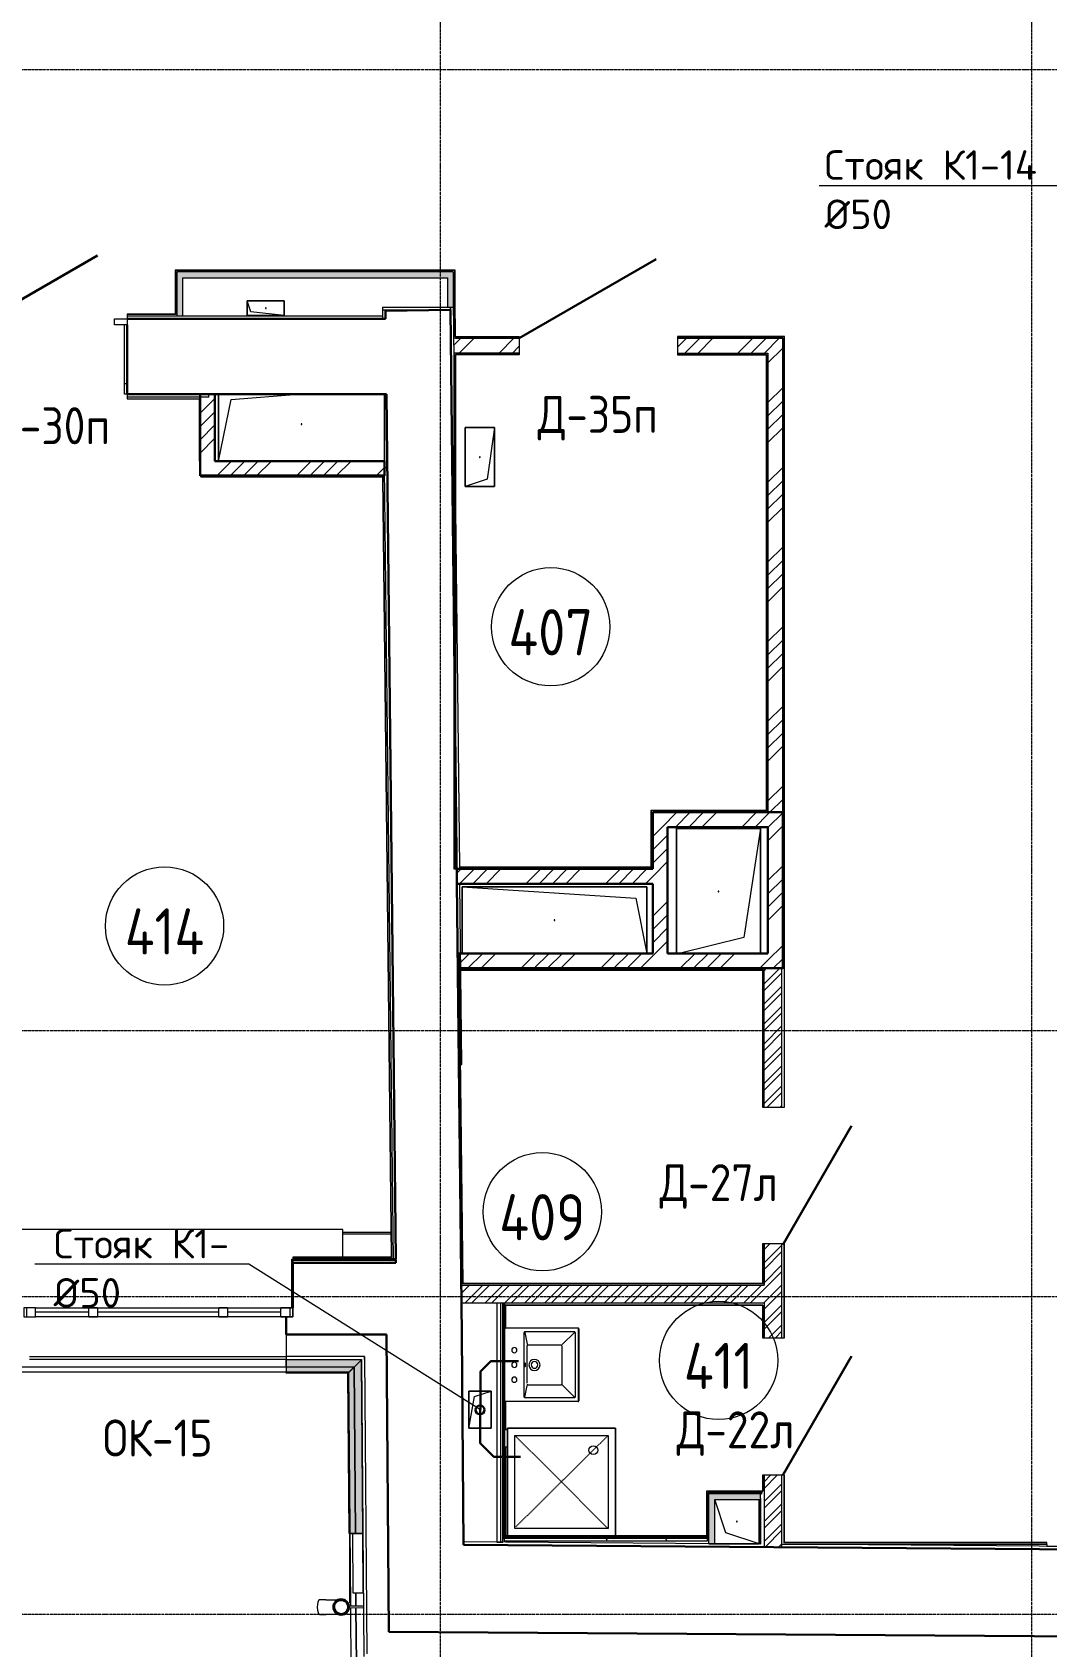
# Model space of a CAD drawing. Header units: millimetres. Extents: x -10178924 to 11692288, y -947381 to 58396.
# Drawn here: x 39087 to 45951, y -373189 to -362268 of the extents above; entities that cross this region are included whole.
import ezdxf
from ezdxf import colors
from ezdxf.entities.mleader import LeaderData, LeaderLine
from ezdxf.math import Vec2, Vec3

# ---------------------------------------------------------------- set-up
doc = ezdxf.new("R2010")
doc.units = ezdxf.units.MM
doc.linetypes.add('ADSK_Линия сетки', pattern=[25, 20, -2.5, 0, -2.5])
doc.linetypes.add('HIDDEN', pattern=[9.525, 6.35, -3.175])
for name, color, linetype, lineweight in [('!К1', 32, 'Continuous', 30), ('_ Окна', 7, 'Continuous', 9), ('Аннотация', 7, 'Continuous', 18), ('Выноски ВК', 7, 'Continuous', 0), ('Двери', 7, 'Continuous', 9), ('Марки дверей', 7, 'Continuous', 20), ('Марки окон', 7, 'Continuous', 20), ('Обобщенные модели', 7, 'Continuous', 18), ('Ограждение', 7, 'Continuous', 9), ('Окна', 7, 'Continuous', 9), ('Оси', 253, 'Continuous', 9), ('Перекрытие', 7, 'Continuous', 18), ('Сантехника', 7, 'Continuous', 18), ('Стены внутренние', 7, 'Continuous', 18), ('Стены наружные', 7, 'Continuous', 18), ('Стены несущие', 7, 'Continuous', 30), ('Стены отделка', 7, 'Continuous', 30), ('Стены штриховка', 7, 'Continuous', 9), ('ШТРИХОВКА', 252, 'Continuous', 15)]:
    doc.layers.add(name, color=color, linetype=linetype, lineweight=lineweight)
doc.layers.add('Линии', color=7, linetype='Continuous', lineweight=9, true_color=0x00a600)
doc.styles.add('GOST Common', font='GOST_Common.ttf', dxfattribs={"width": 0.9, "height": 350})
doc.styles.add('GOST Common_2', font='GOST_Common.ttf', dxfattribs={"width": 0.9, "height": 250})
doc.styles.add('PDF ISOCPEUR', font='isocpeur.ttf')
pattern_1 = [(45, (-6e-11, -248271.14), (-269.4077, 269.4077), []), (45, (89.8, -248271.14), (-269.4077, 269.4077), []), (45, (179.6, -248271.14), (-269.4077, 269.4077), []), (45, (269.4, -248271.14), (-269.4077, 269.4077), [])]

# ---------------------------------------------------------------- blocks, each defined once
blk = doc.blocks.new('GM_Отверстие прямоугольное _в плите_ - Отверстие-6377787-План 4-го этажа')
at = {"layer": 'Обобщенные модели'}
for p, q in [((-561, -250), (-561, 203)), ((-561, 203), (-561, -250)), ((-561, -250), (-477, 167)), ((-477, 167), (-22, 203)), ((561, 203), (561, -250)), ((561, -250), (561, 203))]:
    blk.add_line(p, q, dxfattribs=at)
for start, end in [(360, 180), (180, 360), (60, 165), (300, 360), (195, 270)]:
    blk.add_arc((0, 0), 2.5, start, end, dxfattribs=at)
blk = doc.blocks.new('Sink - Cleaners _1_ - 400 x 500mm-663687-План 4-го этажа')
at = {"layer": 'Сантехника'}
for p, q in [((-249, 5), (-249, 495)), ((-247, 495), (-247, 0)), ((-244, 500), (244, 500)), ((244, 498), (-244, 498)), ((-224, 135), (-224, 470)), ((-219, 475), (219, 475)), ((-219, 470), (-138, 388)), ((219, 470), (137, 388)), ((224, 470), (224, 135)), ((247, 0), (247, 495)), ((249, 495), (249, 5)), ((-134, 155), (-134, 380)), ((-129, 385), (131, 385)), ((136, 155), (136, 380)), ((-219, 135), (-139, 151)), ((219, 130), (-219, 130)), ((-126, 150), (-129, 150)), ((124, 150), (-126, 150)), ((219, 135), (140, 150))]:
    blk.add_line(p, q, dxfattribs=at)
for centre, radius, start, end in [((-244, 495), 5, 90, 180), ((-244, 495), 3, 90, 180), ((-219, 470), 5, 90, 180), ((219, 470), 5, 0, 90), ((244, 495), 5, 0, 90), ((244, 495), 3, 0, 90), ((-129, 380), 5, 90, 180), ((131, 380), 5, 0, 90), ((1, 200), 37.5, 0, 180), ((1, 200), 23, 0, 180), ((-219, 135), 5, 180, 270), ((-129, 155), 5, 180, 270), ((1, 200), 37.5, 180, 0), ((1, 200), 23, 180, 0), ((131, 155), 5, 270, 0), ((219, 135), 5, 270, 360), ((-244, 5), 5, 180, 270), ((-99, 64), 17.5, 0, 180), ((-99, 64), 17.5, 180, 0), ((1, 64), 17.5, 0, 180), ((1, 64), 17.5, 180, 0), ((101, 64), 17.5, 0, 180), ((101, 64), 17.5, 180, 0), ((244, 5), 5, 270, 360)]:
    blk.add_arc(centre, radius, start, end, dxfattribs=at)
for start_param, end_param in [(3.141593, 6.283185), (0, 3.141593)]:
    blk.add_ellipse((1, 137), major_axis=(-12.5, 0), ratio=0.247617, start_param=start_param, end_param=end_param, dxfattribs=at)
blk = doc.blocks.new('АС_Дверь_Однопольная_Алюминиевая - 1030х2200 алюм Д31п-4653807-План 4-го этажа')
at = {"layer": 'Двери'}
for p, q in [((-390, -215), (-303, -215)), ((-390, -255), (-390, -215)), ((-303, -215), (-303, -255)), ((553, -215), (640, -215)), ((553, -255), (553, -215)), ((640, -215), (640, -255)), ((-303, -255), (-390, -255)), ((640, -255), (553, -255))]:
    blk.add_line(p, q, dxfattribs=at)
at = {"layer": 'Двери', "lineweight": 30}
blk.add_line((553, -255), (-188, -683), dxfattribs=at)
blk = doc.blocks.new('Водосток - Тип 1 _карниз больше 490мм_-5298490-План 4-го этажа')
at = {"layer": 'Обобщенные модели', "lineweight": 9}
h = blk.add_hatch(dxfattribs=at)
h.set_pattern_fill('FP_5', color=256, style=0, pattern_type=2)
h.set_pattern_definition([(314.567, (392.8, 41336.54), (106.86455, 105.2614), [])])
h.paths.add_polyline_path([(76, 171), (76, 149), (86, 129), (105, 115), (125, 110), (147, 115), (164, 129), (174, 149), (174, 171), (164, 191), (147, 205), (125, 210), (103, 205), (85, 190), (82, 184)])
at = {"layer": 'Обобщенные модели'}
for p, q in [((75, 306), (75, 264)), ((175, 264), (175, 306)), ((120, 109), (120, 10)), ((130, 10), (130, 109))]:
    blk.add_line(p, q, dxfattribs=at)
at = {"layer": 'Обобщенные модели', "flags": 128}
for points in [[(75, 173), (75, 174), (75, 177), (75, 180), (75, 183), (75, 186), (75, 190), (75, 193), (75, 197), (75, 201), (75, 205), (75, 210), (75, 214), (75, 219), (75, 224), (75, 229), (75, 234), (75, 239), (75, 245), (75, 250), (75, 256), (75, 261), (75, 264)], [(175, 264), (175, 258), (175, 252), (175, 247), (175, 242), (175, 236), (175, 231), (175, 226), (175, 221), (175, 216), (175, 212), (175, 207), (175, 203), (175, 199), (175, 195), (175, 191), (175, 188), (175, 184), (175, 181), (175, 178), (175, 175), (175, 173)]]:
    blk.add_lwpolyline(points, dxfattribs=at)
at = {"layer": 'Обобщенные модели'}
for start, end in [(90, 270), (270, 90)]:
    blk.add_arc((125, 160), 52, start, end, dxfattribs=at)
at = {"layer": 'Обобщенные модели', "lineweight": 40}
for start, end in [(90, 270), (270, 90)]:
    blk.add_arc((125, 160), 50, start, end, dxfattribs=at)
at = {"layer": 'Обобщенные модели'}
for start_param, end_param in [(4.712389, 6.283185), (3.141593, 4.712389)]:
    blk.add_ellipse((125, 306), major_axis=(-50, 0), ratio=0.309017, start_param=start_param, end_param=end_param, dxfattribs=at)
blk = doc.blocks.new('AC_Дверь_Однопольная_Стальная - 1000х2100Н Д35п-металлическая-7230609-План 4-го этажа')
at = {"layer": 'Двери', "lineweight": 30}
blk.add_line((-535, 75), (392, 610), dxfattribs=at)
blk = doc.blocks.new('AC_Дверь_Однопольная_Деревянная - 900х2100Н композитная Д-22л-6552334-План 4-го этажа')
at = {"layer": 'Двери', "lineweight": 30}
blk.add_line((465, 75), (-340, 540), dxfattribs=at)
blk = doc.blocks.new('AC_Дверь_Однопольная_Стальная - 900х2100Н Д27л-6552346-План 4-го этажа')
at = {"layer": 'Двери', "lineweight": 30}
blk.add_line((465, 75), (-340, 540), dxfattribs=at)
blk = doc.blocks.new('GM_Отверстие прямоугольное _в плите_ - Отверстие-V5-План 4-го этажа')
at = {"layer": 'Обобщенные модели'}
for p, q in [((-75, -125), (-75, 125)), ((-75, 125), (75, 125)), ((75, 125), (-75, 125)), ((-75, 125), (-75, -125)), ((-37.5, 87.5), (75, 125)), ((75, 125), (75, -125)), ((75, -125), (75, 125)), ((-75, -125), (-37.5, 87.5)), ((75, -125), (-75, -125)), ((-75, -125), (75, -125))]:
    blk.add_line(p, q, dxfattribs=at)
for start, end in [(360, 180), (180, 360), (60, 165), (300, 360), (195, 270)]:
    blk.add_arc((0, 0), 2.5, start, end, dxfattribs=at)
blk = doc.blocks.new('окно трехпол с фрамугой - 1800 и 1820х2300_h___нов_ ок15-2116658-План 4-го этажа')
at = {"layer": '_ Окна', "lineweight": 18}
for p, q in [((-910, 75), (-910, 135)), ((-910, 135), (-830, 135)), ((-830, 135), (-830, 75)), ((-470, 75), (-470, 135)), ((-470, 135), (-410, 135)), ((-410, 135), (-410, 75)), ((410, 75), (410, 135)), ((410, 135), (470, 135)), ((470, 135), (470, 75)), ((830, 135), (830, 75)), ((910, 135), (830, 135)), ((910, 75), (910, 135)), ((-830, 75), (-910, 75)), ((-410, 75), (-470, 75)), ((470, 75), (410, 75)), ((830, 75), (910, 75))]:
    blk.add_line(p, q, dxfattribs=at)
at = {"layer": '_ Окна'}
for p, q in [((-890, 75), (-890, 135)), ((890, 75), (890, 135)), ((-830, 105), (-470, 105)), ((-410, 105), (410, 105)), ((470, 105), (830, 105))]:
    blk.add_line(p, q, dxfattribs=at)
at = {"layer": 'Окна'}
for p, q in [((-910, 135), (-910, 75)), ((-830, 135), (-910, 135)), ((-830, 135), (-470, 135)), ((-410, 135), (-470, 135)), ((-410, 135), (410, 135)), ((470, 135), (410, 135)), ((470, 135), (830, 135)), ((910, 135), (830, 135)), ((910, 75), (910, 135)), ((-910, 75), (-830, 75)), ((-470, 75), (-830, 75)), ((-470, 75), (-410, 75)), ((410, 75), (-410, 75)), ((410, 75), (470, 75)), ((830, 75), (470, 75)), ((830, 75), (910, 75))]:
    blk.add_line(p, q, dxfattribs=at)
blk = doc.blocks.new('GM_Отверстие прямоугольное _в плите_ - Отверстие-2266951-План 4-го этажа')
at = {"layer": 'Обобщенные модели'}
for p, q in [((-150, -150), (-150, 150)), ((-150, 150), (-150, -150)), ((-75, 75), (150, 150)), ((-150, -150), (-75, 75)), ((150, -150), (-150, -150)), ((-150, -150), (150, -150))]:
    blk.add_line(p, q, dxfattribs=at)
for start, end in [(360, 180), (180, 360), (60, 165), (300, 360), (195, 270)]:
    blk.add_arc((0, 0), 2.5, start, end, dxfattribs=at)
blk = doc.blocks.new('Shower Tray _1_ - 730 x 730mm-665911-План 4-го этажа')
at = {"layer": 'Сантехника'}
for p, q in [((-365, 365), (-365, -365)), ((365, 365), (-365, 365)), ((-365, -365), (-365, 365)), ((-365, 365), (365, 365)), ((-315, -315), (-315, 315)), ((-315, 315), (315, 315)), ((315, 315), (315, -315)), ((315, -315), (-315, -315)), ((-365, -365), (365, -365)), ((365, -365), (-365, -365))]:
    blk.add_line(p, q, dxfattribs=at)
at = {"layer": 'Сантехника', "color": 8, "linetype": 'HIDDEN', "lineweight": 9, "true_color": 0x808080}
for p, q in [((-315, -315), (315, 315)), ((-315, 315), (304, -310))]:
    blk.add_line(p, q, dxfattribs=at)
at = {"layer": 'Сантехника'}
blk.add_circle((-215, 215), 30, dxfattribs=at)
blk = doc.blocks.new('GM_Отверстие прямоугольное _в плите_ - Отверстие-3479543-План 4-го этажа')
at = {"layer": 'Обобщенные модели'}
for p, q in [((-100, -200), (-100, 200)), ((-100, 200), (100, 200)), ((100, 200), (-100, 200)), ((-100, 200), (-100, -200)), ((-100, -200), (-50, 150)), ((-50, 150), (100, 200)), ((100, 200), (100, -200)), ((100, -200), (100, 200)), ((100, -200), (-100, -200)), ((-100, -200), (100, -200))]:
    blk.add_line(p, q, dxfattribs=at)
for start, end in [(360, 180), (180, 360), (60, 165), (300, 360), (195, 270)]:
    blk.add_arc((0, 0), 2.5, start, end, dxfattribs=at)
blk = doc.blocks.new('Ограждение - Ограждение-4666378-План 4-го этажа')
at = {"layer": 'Ограждение', "true_color": 0x373f43, "transparency": 33554432}
for points in [[(41148, 1631), (41228, 1631), (41314, 1717), (40804, 1717), (40804, 1631)], [(41236, 541), (41254, 541), (41254, 541), (41323, 542), (41314, 1717), (41228, 1630), (41236, 633)], [(41223, 1625), (41223, 1627), (40804, 1627), (40804, 1625), (41223, 1625)], [(41323, 542), (41324, 542), (41323, 542)]]:
    blk.add_hatch(color=149, dxfattribs=at).paths.add_polyline_path(points)
h = blk.add_hatch(color=149, dxfattribs=at)
h.paths.add_polyline_path([(41231, 541), (41232, 541), (41224, 1627), (41223, 1625), (41231, 541)])
h.paths.add_polyline_path([(41235, 541), (41235, 541), (41235, 565)])
at = {"layer": 'Ограждение'}
for p, q in [((40804, 1717), (40804, 1718)), ((40804, 1718), (40818, 1718)), ((40804, 1717), (40804, 1668)), ((40804, 1668), (40804, 1717)), ((41314, 1717), (40804, 1717)), ((41314, 1717), (40804, 1717)), ((41223, 1625), (41314, 1717)), ((41314, 1717), (41224, 1627)), ((41314, 1717), (41315, 1718)), ((41323, 542), (41314, 1717)), ((41323, 542), (41314, 1717)), ((40804, 1633), (40804, 1627)), ((40804, 1625), (40804, 1633)), ((40804, 1627), (40804, 1631)), ((40804, 1631), (40804, 1630)), ((41228, 1631), (40804, 1631)), ((40804, 1630), (40804, 1627)), ((40804, 1627), (40804, 1630)), ((40804, 1630), (40804, 1627)), ((41227, 1630), (40804, 1630)), ((40804, 1627), (40804, 1629)), ((40804, 1629), (40804, 1629)), ((40804, 1629), (40804, 1627)), ((41226, 1629), (40804, 1629)), ((41226, 1629), (40804, 1629)), ((40804, 1627), (40804, 1627)), ((40804, 1625), (40804, 1627)), ((40804, 1627), (40804, 1625)), ((41224, 1627), (40804, 1627)), ((41224, 1627), (40804, 1627)), ((41224, 1627), (40804, 1627)), ((40804, 1626), (40804, 1625)), ((41224, 1626), (40804, 1626)), ((41223, 1625), (40804, 1625)), ((41223, 1625), (40804, 1625)), ((41223, 1625), (41224, 1627)), ((41224, 1627), (41223, 1625)), ((41224, 1626), (41223, 1625)), ((41231, 541), (41223, 1625)), ((41231, 541), (41223, 1625)), ((41224, 1627), (41228, 1631)), ((41227, 1630), (41224, 1627)), ((41224, 1627), (41227, 1630)), ((41227, 1630), (41224, 1627)), ((41224, 1627), (41226, 1629)), ((41226, 1629), (41224, 1627)), ((41224, 1627), (41224, 1627)), ((41232, 541), (41224, 1627)), ((41232, 541), (41224, 1627)), ((41233, 541), (41224, 1627)), ((41232, 541), (41224, 1626)), ((41226, 1629), (41226, 1629)), ((41234, 541), (41226, 1629)), ((41235, 541), (41226, 1629)), ((41228, 1631), (41227, 1630)), ((41235, 541), (41227, 1630)), ((41236, 541), (41228, 1631)), ((41254, 541), (41231, 541)), ((41231, 541), (41232, 541)), ((41232, 541), (41231, 541)), ((41231, 541), (41232, 541)), ((41232, 541), (41235, 541)), ((41235, 541), (41232, 541)), ((41233, 541), (41232, 541)), ((41232, 541), (41235, 541)), ((41236, 541), (41232, 541)), ((41232, 541), (41254, 541)), ((41233, 541), (41234, 541)), ((41234, 541), (41233, 541)), ((41235, 541), (41234, 541)), ((41235, 541), (41236, 541)), ((41254, 541), (41323, 542))]:
    blk.add_line(p, q, dxfattribs=at)
blk = doc.blocks.new('GM_Отверстие прямоугольное _в плите_ - Отверстие-3906246-План 4-го этажа')
at = {"layer": 'Обобщенные модели'}
for p, q in [((-50, -125), (-50, 125)), ((-50, 125), (50, 125)), ((50, 125), (-50, 125)), ((-50, 125), (-50, -125)), ((-25, 100), (50, 125)), ((50, 125), (50, -125)), ((50, -125), (50, 125)), ((-50, -125), (-25, 100)), ((50, -125), (-50, -125)), ((-50, -125), (50, -125))]:
    blk.add_line(p, q, dxfattribs=at)
for start, end in [(360, 180), (180, 360), (60, 165), (300, 360), (195, 270)]:
    blk.add_arc((0, 0), 2.5, start, end, dxfattribs=at)
blk = doc.blocks.new('GM_Отверстие прямоугольное _в плите_ - Отверстие-7245768-План 4-го этажа')
at = {"layer": 'Обобщенные модели'}
for p, q in [((-285, -425), (-285, 420)), ((-285, 420), (-285, -425)), ((-171, 311), (265, 420)), ((285, 420), (285, -425)), ((285, -425), (285, 420)), ((-285, -425), (-171, 311)), ((285, -425), (-285, -425)), ((-285, -425), (285, -425))]:
    blk.add_line(p, q, dxfattribs=at)
for start, end in [(360, 180), (180, 360), (60, 165), (300, 360), (195, 270)]:
    blk.add_arc((0, 0), 2.5, start, end, dxfattribs=at)
blk = doc.blocks.new('GM_Отверстие прямоугольное _в плите_ - Отверстие-7259121-План 4-го этажа')
at = {"layer": 'Обобщенные модели'}
for p, q in [((-225, -625), (-225, 625)), ((-225, 625), (225, 625)), ((225, 625), (-225, 625)), ((-225, 625), (-225, -625)), ((-225, -625), (-150, 550)), ((-150, 550), (225, 625)), ((225, -625), (-225, -625)), ((-225, -625), (225, -625))]:
    blk.add_line(p, q, dxfattribs=at)
for start, end in [(360, 180), (180, 360), (60, 165), (300, 360), (195, 270)]:
    blk.add_arc((0, 0), 2.5, start, end, dxfattribs=at)
blk = doc.blocks.new('оси')
at = {"layer": 'Оси', "linetype": 'ADSK_Линия сетки'}
for p, q in [((52350, -2196), (52350, 46378)), ((48350, -2196), (48350, 23921)), ((-3614, 10450), (62615, 10450)), ((-3614, 3950), (62615, 3950)), ((-3614, 2150), (62505, 2150)), ((-3614, 0), (62505, 0))]:
    blk.add_line(p, q, dxfattribs=at)
blk = doc.blocks.new('4 этаж')
at = {"layer": 'Стены внутренние'}
for points in [[(40106, -239236), (41936, -239236), (41936, -239196), (40066, -239196), (40066, -239236), (40083, -239236)], [(40106, -239493), (40106, -239236), (40066, -239236), (40066, -239493)], [(41914, -239433), (41936, -239433), (41936, -239236), (41896, -239236), (41896, -239433)], [(43705, -247499), (44015, -247499), (44015, -247459), (43665, -247459), (43665, -247499)], [(43705, -247799), (43705, -247499), (43665, -247499), (43665, -247799)]]:
    blk.add_hatch(color=256, dxfattribs=at).paths.add_polyline_path(points)
at = {"layer": 'Стены внутренние', "lineweight": 9}
h = blk.add_hatch(dxfattribs=at)
h.set_pattern_fill('FP_4', color=256, style=0, pattern_type=2)
h.set_pattern_definition([(0, (-6e-11, -248271.14), (406.4, 101.6), [33.528, -271.272, 33.528, -271.272, -1625.6]), (0, (-6e-11, -248271.14), (406.4, 101.6), [-609.6, 33.528, -576.072, 33.528, -271.272, -711.2]), (0, (-6e-11, -248271.14), (406.4, 101.6), [-1524, 33.528, -169.672, 33.528, -474.472]), (120, (152.4, -248220.34), (-291.18818, 301.15272), [33.528, -271.272, 33.528, -271.272, -1625.6]), (120, (152.4, -248220.34), (-291.18818, 301.15272), [-609.6, 33.528, -576.072, 33.528, -271.272, -711.2]), (120, (152.4, -248220.34), (-291.18818, 301.15272), [-1524, 33.528, -169.672, 33.528, -474.472]), (240, (203.2, -248017.14), (-115.21182, -402.75272), [33.528, -271.272, 33.528, -271.272, -1625.6]), (240, (203.2, -248017.14), (-115.21182, -402.75272), [-609.6, 33.528, -576.072, 33.528, -271.272, -711.2]), (240, (203.2, -248017.14), (-115.21182, -402.75272), [-1524, 33.528, -169.672, 33.528, -474.472])])
h.paths.add_polyline_path([(43656, -247779), (43656, -247764), (42279, -247764), (42279, -247779), (43554, -247779)])
at = {"layer": 'Стены штриховка'}
h = blk.add_hatch(dxfattribs=at)
h.set_pattern_fill('ANSI34', color=256, scale=20)
h.set_pattern_definition(pattern_1)
h.paths.add_polyline_path([(42382, -239644), (41939, -239644), (41939, -239744), (42382, -239744)])
h.paths.add_polyline_path([(44165, -242851), (44165, -239644), (43452, -239644), (43452, -239744), (44065, -239744), (44065, -242851)])
at = {"layer": 'Стены штриховка', "lineweight": 9}
h = blk.add_hatch(dxfattribs=at)
h.set_pattern_fill('ANSI34', color=256, scale=20)
h.set_pattern_definition(pattern_1)
h.paths.add_polyline_path([(40222, -240476), (40322, -240476), (40322, -240023), (40222, -240023), (40222, -240398)])
h = blk.add_hatch(dxfattribs=at)
h.set_pattern_fill('ANSI34', color=256, scale=20)
h.set_pattern_definition(pattern_1)
h.paths.add_polyline_path([(40222, -240576), (41469, -240576), (41469, -240521), (41470, -240520), (41470, -240476), (40222, -240476), (40222, -240570)])
h = blk.add_hatch(dxfattribs=at)
h.set_pattern_fill('ANSI34', color=256, scale=20)
h.set_pattern_definition(pattern_1)
h.paths.add_polyline_path([(44065, -242951), (44065, -242851), (43285, -242851), (43285, -242951), (44015, -242951)])
h = blk.add_hatch(dxfattribs=at)
h.set_pattern_fill('ANSI34', color=256, scale=20)
h.set_pattern_definition(pattern_1)
h.paths.add_polyline_path([(44140, -243906), (44165, -243906), (44165, -242851), (44065, -242851), (44065, -243906)])
h = blk.add_hatch(dxfattribs=at)
h.set_pattern_fill('ANSI34', color=256, scale=20)
h.set_pattern_definition(pattern_1)
h.paths.add_polyline_path([(43385, -243806), (43385, -242951), (43285, -242951), (43285, -243806)])
h = blk.add_hatch(dxfattribs=at)
h.set_pattern_fill('ANSI34', color=256, scale=20)
h.set_pattern_definition(pattern_1)
h.paths.add_polyline_path([(42420, -243334), (43285, -243334), (43285, -243234), (41959, -243234), (41960, -243334), (41995, -243334)])
h = blk.add_hatch(dxfattribs=at)
h.set_pattern_fill('ANSI34', color=256, scale=20)
h.set_pattern_definition(pattern_1)
h.paths.add_polyline_path([(43245, -243906), (44065, -243906), (44065, -243806), (41973, -243806), (41973, -243906), (42691, -243906)])
at = {"layer": 'Стены штриховка'}
h = blk.add_hatch(dxfattribs=at)
h.set_pattern_fill('ANSI32', color=256, scale=10)
h.set_pattern_definition([(45, (-6e-11, -248271.14), (-67.35192, 67.35192), []), (45, (44.9, -248271.14), (-67.35192, 67.35192), [])])
h.paths.add_polyline_path([(44159, -243906), (44039, -243906), (44039, -244846), (44159, -244846)])
h.paths.add_polyline_path([(44160, -247822), (44159, -247336), (44039, -247336), (44040, -247821)])
h.paths.add_polyline_path([(44159, -246406), (44159, -245770), (44039, -245770), (44039, -246050), (41991, -246050), (41992, -246170), (44039, -246170), (44039, -246406)])
at = {"layer": 'Линии', "color": 7}
for centre in [(42595, -241596), (39982, -243620), (42538, -245553), (43731, -246559)]:
    blk.add_circle(centre, 400, dxfattribs=at)
at = {"layer": 'Перекрытие'}
for p, q in [((39712, -240023), (39712, -239553)), ((39730, -239953), (39712, -239953)), ((39730, -240023), (39712, -240023)), ((41188, -245673), (38622, -245673)), ((41188, -245861), (41188, -245673)), ((40843, -246203), (40843, -245873)), ((40843, -245873), (40849, -245873)), ((42290, -246186), (42290, -246340)), ((42290, -246835), (42290, -247026)), ((42290, -247146), (42290, -247746)), ((42290, -247779), (42290, -247789))]:
    blk.add_line(p, q, dxfattribs=at)
at = {"layer": 'Стены внутренние'}
for p, q in [((41188, -245692), (41514, -245692)), ((41514, -245704), (41188, -245704)), ((42285, -247026), (42303, -247026)), ((42303, -247146), (42285, -247146))]:
    blk.add_line(p, q, dxfattribs=at)
at = {"layer": 'Стены наружные'}
for p, q in [((39069, -246533), (40804, -246533)), ((40804, -246553), (39069, -246553)), ((40804, -246553), (40818, -246553)), ((41230, -246638), (35911, -246638)), ((37984, -246603), (41265, -246603)), ((40804, -246603), (40804, -246638)), ((41242, -248222), (41230, -246638)), ((41274, -247730), (41265, -246603)), ((41265, -246603), (41273, -247730)), ((41235, -248199), (41235, -247638)), ((41235, -247638), (41238, -247638)), ((41235, -248199), (41242, -248199)), ((41276, -248130), (41277, -248222)), ((41277, -248222), (41277, -248130)), ((41245, -248647), (41242, -248232)), ((41280, -248612), (41277, -248231)), ((41277, -248231), (41280, -248612))]:
    blk.add_line(p, q, dxfattribs=at)
at = {"layer": 'Стены несущие'}
for p, q in [((41917, -239453), (41477, -239458)), ((41477, -239458), (41477, -239513)), ((41993, -246383), (41917, -239453)), ((39730, -239513), (41477, -239513)), ((39730, -239553), (39730, -240023)), ((41483, -240023), (39730, -240023)), ((40222, -240023), (40222, -240576)), ((40322, -240476), (40322, -240023)), ((41483, -240023), (41548, -245873)), ((40222, -240476), (40228, -240476)), ((41470, -240476), (40322, -240476)), ((41470, -240576), (41470, -240476)), ((40222, -240576), (41470, -240576)), ((44165, -242851), (43285, -242851)), ((43285, -242851), (43285, -243234)), ((44165, -243906), (44165, -242851)), ((43385, -242951), (44065, -242951)), ((43385, -243806), (43385, -242951)), ((44065, -242951), (44065, -243806)), ((43285, -243234), (41959, -243234)), ((41960, -243334), (43285, -243334)), ((43285, -243334), (43285, -243806)), ((43285, -243806), (41973, -243806)), ((41973, -243806), (41973, -243906)), ((44065, -243806), (43385, -243806)), ((44165, -243906), (41973, -243906)), ((41548, -245873), (40849, -245873)), ((40849, -245873), (40849, -245878)), ((40849, -245878), (41548, -245878)), ((40849, -245898), (40849, -246203)), ((41548, -245898), (40849, -245898)), ((41548, -245878), (41548, -245898)), ((40804, -246263), (40804, -246383)), ((40804, -246383), (41483, -246383)), ((41483, -246383), (41499, -248394)), ((42004, -247807), (41993, -246383)), ((48794, -247855), (42004, -247807)), ((41499, -248394), (48798, -248445))]:
    blk.add_line(p, q, dxfattribs=at)
at = {"layer": 'Стены отделка', "lineweight": 9}
for p, q in [((40054, -239186), (40054, -239481)), ((41946, -239184), (40056, -239184)), ((41936, -239196), (40066, -239196)), ((40066, -239196), (40066, -239493)), ((40106, -239236), (41896, -239236)), ((40106, -239493), (40106, -239236)), ((41896, -239236), (41896, -239433)), ((41936, -239196), (41936, -239433)), ((41948, -239435), (41948, -239186)), ((39730, -239481), (39730, -239513)), ((40054, -239481), (39730, -239481)), ((40066, -239493), (41457, -239493)), ((41457, -239433), (41457, -239513)), ((41457, -239433), (41936, -239433)), ((41457, -239453), (41917, -239453)), ((41477, -239513), (41477, -239453)), ((41917, -239453), (41917, -239433)), ((41917, -239433), (41917, -239453)), ((41917, -239433), (41937, -239433)), ((41936, -239392), (41978, -243222)), ((41948, -239392), (41936, -239392)), ((41937, -239435), (41948, -239435)), ((41951, -239632), (41948, -239392)), ((41951, -239632), (42382, -239632)), ((41951, -239644), (42382, -239644)), ((44177, -239632), (43452, -239632)), ((44165, -239644), (43452, -239644)), ((44165, -242858), (44165, -239644)), ((44177, -242858), (44177, -239632)), ((44177, -244846), (44177, -239634)), ((41940, -239769), (41940, -243234)), ((42382, -239744), (41951, -239744)), ((41952, -243234), (41952, -239756)), ((42382, -239756), (41952, -239756)), ((43452, -239744), (44065, -239744)), ((43452, -239756), (44053, -239756)), ((44053, -239756), (44053, -242839)), ((44065, -239744), (44065, -242851)), ((39730, -240023), (39730, -240055)), ((40282, -240043), (40282, -240023)), ((40282, -240043), (39730, -240043)), ((39730, -240055), (40216, -240055)), ((40216, -240055), (40216, -240476)), ((40228, -240476), (40228, -240043)), ((40216, -240476), (40222, -240476)), ((41469, -240570), (40228, -240570)), ((40228, -240570), (40228, -240582)), ((40228, -240582), (41457, -240582)), ((41457, -240582), (41516, -245861)), ((41489, -240520), (41469, -240521)), ((41469, -240521), (41528, -245878)), ((41548, -245878), (41489, -240520)), ((43273, -242841), (43273, -243222)), ((44053, -242839), (43275, -242839)), ((41940, -243234), (41952, -243234)), ((43273, -243222), (41978, -243222)), ((41993, -244557), (41980, -243334)), ((41973, -243906), (41966, -243906)), ((42002, -246038), (41978, -243918)), ((41978, -243918), (44027, -243918)), ((41973, -244557), (41993, -244557)), ((44027, -244846), (44177, -244846)), ((44027, -245770), (44027, -246038)), ((44177, -245770), (44027, -245770)), ((44177, -246406), (44177, -245770)), ((41516, -245861), (40849, -245861)), ((40849, -245861), (40849, -245873)), ((40849, -245878), (40849, -245898)), ((41528, -245878), (41548, -245878)), ((44027, -246038), (42002, -246038)), ((44039, -246050), (44039, -246040)), ((41991, -246050), (41991, -246175)), ((41991, -246050), (44039, -246050)), ((41991, -246170), (44039, -246170)), ((42230, -246170), (42230, -247789)), ((42270, -247789), (42270, -246170)), ((42285, -247763), (42285, -246170)), ((44027, -246188), (42290, -246188)), ((40804, -246383), (40804, -246553)), ((41499, -248394), (41483, -246383)), ((41483, -246383), (41483, -246383)), ((44027, -246406), (44177, -246406)), ((41335, -246533), (40804, -246533)), ((40804, -246553), (41315, -246553)), ((41315, -246553), (41330, -248562)), ((41335, -246553), (41335, -246533)), ((41335, -246533), (41350, -248543)), ((44177, -247336), (44027, -247336)), ((44177, -247790), (44177, -247336)), ((44025, -247444), (43650, -247444)), ((43650, -247444), (43650, -247746)), ((43665, -247459), (44025, -247459)), ((43665, -247799), (43665, -247459)), ((44025, -247453), (44025, -247444)), ((43705, -247499), (44015, -247499)), ((43705, -247799), (43705, -247499)), ((44015, -247493), (44015, -247801)), ((41324, -247730), (41254, -247730)), ((41254, -247730), (41256, -248130)), ((41326, -248130), (41324, -247730)), ((44015, -247801), (42004, -247787)), ((42230, -247789), (42270, -247789)), ((42270, -247763), (42285, -247763)), ((43650, -247746), (42279, -247746)), ((42279, -247746), (42279, -247779)), ((42279, -247779), (43656, -247779)), ((43656, -247779), (43656, -247746)), ((43656, -247746), (43665, -247746)), ((45951, -247790), (44177, -247790)), ((45951, -247802), (45951, -247790)), ((43665, -247799), (43705, -247799)), ((44159, -247802), (45951, -247802)), ((48774, -247835), (44167, -247802)), ((45951, -247804), (45951, -247816)), ((45951, -247816), (48744, -247834)), ((41256, -248130), (41326, -248130)), ((49308, -248448), (41499, -248394))]:
    blk.add_line(p, q, dxfattribs=at)
at = {"layer": 'Стены штриховка'}
for p, q in [((40056, -239184), (40054, -239184)), ((40054, -239184), (40054, -239186)), ((41948, -239186), (40054, -239186)), ((40056, -239184), (40056, -239483)), ((41946, -239435), (41946, -239184)), ((41948, -239184), (41946, -239184)), ((41948, -239186), (41948, -239184)), ((40056, -239483), (39730, -239483)), ((39730, -239493), (40066, -239493)), ((41949, -239634), (41946, -239392)), ((42382, -239644), (41939, -239644)), ((41949, -239634), (42382, -239634)), ((42382, -239632), (42382, -239756)), ((43452, -239632), (43452, -239756)), ((44177, -239634), (43452, -239634)), ((43452, -239644), (44165, -239644)), ((44165, -239644), (44165, -242858)), ((44175, -242851), (44175, -239632)), ((42382, -239744), (41940, -239744)), ((41950, -243234), (41950, -239754)), ((42382, -239754), (41950, -239754)), ((43452, -239744), (44065, -239744)), ((43452, -239754), (44055, -239754)), ((44055, -239754), (44055, -242841)), ((44065, -239744), (44065, -242858)), ((39730, -240053), (40218, -240053)), ((40218, -240053), (40218, -240476)), ((40228, -240580), (41459, -240580)), ((41459, -240580), (41518, -245863)), ((43275, -242839), (43273, -242839)), ((43273, -242839), (43273, -242841)), ((44055, -242841), (43273, -242841)), ((43275, -242839), (43275, -243224)), ((44165, -242851), (44177, -242851)), ((41978, -243222), (41979, -243234)), ((43275, -243224), (41978, -243224)), ((42000, -246040), (41976, -243916)), ((41976, -243916), (44029, -243916)), ((44027, -243918), (44027, -244846)), ((44029, -243916), (44029, -244846)), ((44039, -244846), (44039, -243906)), ((44159, -244846), (44159, -243906)), ((44165, -243906), (44177, -243906)), ((44175, -243906), (44175, -244846)), ((44029, -245770), (44029, -246040)), ((44039, -245770), (44039, -246040)), ((44039, -245770), (44039, -246050)), ((44159, -246406), (44159, -245770)), ((44175, -246406), (44175, -245770)), ((41518, -245863), (40849, -245863)), ((44029, -246040), (42000, -246040)), ((42257, -247789), (42257, -246170)), ((42276, -247763), (42276, -246170)), ((44029, -246186), (42285, -246186)), ((44027, -246188), (44027, -246406)), ((44029, -246186), (44029, -246406)), ((44039, -246170), (44039, -246406)), ((44027, -247336), (44027, -247444)), ((44029, -247336), (44029, -247444)), ((44039, -247336), (44039, -247821)), ((44159, -247822), (44159, -247336)), ((44175, -247792), (44175, -247336)), ((44025, -247453), (43659, -247453)), ((43659, -247453), (43659, -247746)), ((44015, -247493), (44015, -247453)), ((44025, -247444), (44029, -247444)), ((43656, -247755), (42279, -247755)), ((43656, -247764), (42279, -247764)), ((45951, -247792), (44175, -247792))]:
    blk.add_line(p, q, dxfattribs=at)
at = {"color": 253}
blk.add_blockref('оси', (-6500, -248276), dxfattribs=at)
at = {"layer": 'Двери', "rotation": 180}
blk.add_blockref('АС_Дверь_Однопольная_Алюминиевая - 1030х2200 алюм Д31п-4653807-План 4-го этажа', (39340, -239768), dxfattribs=at)
at = {"layer": 'Двери', "color": 8, "true_color": 0x7f7f7f}
blk.add_blockref('AC_Дверь_Однопольная_Стальная - 1000х2100Н Д35п-металлическая-7230609-План 4-го этажа', (42917, -239719), dxfattribs=at)
at = {"layer": 'Двери', "color": 8, "true_color": 0x7f7f7f, "rotation": 270}
for name, p in [('AC_Дверь_Однопольная_Стальная - 900х2100Н Д27л-6552346-План 4-го этажа', (44090, -245311)), ('AC_Дверь_Однопольная_Деревянная - 900х2100Н композитная Д-22л-6552334-План 4-го этажа', (44090, -246871))]:
    blk.add_blockref(name, p, dxfattribs=at)
at = {"layer": 'Обобщенные модели'}
for name, p, rotation in [('GM_Отверстие прямоугольное _в плите_ - Отверстие-3906246-План 4-го этажа', (40667, -239441), 90), ('GM_Отверстие прямоугольное _в плите_ - Отверстие-3479543-План 4-го этажа', (42115, -240448), 180), ('GM_Отверстие прямоугольное _в плите_ - Отверстие-7245768-План 4-го этажа', (43730, -243386), 180), ('GM_Отверстие прямоугольное _в плите_ - Отверстие-7259121-План 4-го этажа', (42620, -243581), 270), ('GM_Отверстие прямоугольное _в плите_ - Отверстие-2266951-План 4-го этажа', (43855, -247649), 90), ('Водосток - Тип 1 _карниз больше 490мм_-5298490-План 4-го этажа', (41338, -248351), 90.43334442127687)]:
    blk.add_blockref(name, p, dxfattribs=dict(at, rotation=rotation))
for name, p in [('GM_Отверстие прямоугольное _в плите_ - Отверстие-6377787-План 4-го этажа', (40909, -240226)), ('GM_Отверстие прямоугольное _в плите_ - Отверстие-V5-План 4-го этажа', (42117, -246891))]:
    blk.add_blockref(name, p, dxfattribs=at)
at = {"layer": 'Ограждение'}
blk.add_blockref('Ограждение - Ограждение-4666378-План 4-го этажа', (0, -248271), dxfattribs=at)
at = {"layer": 'Окна', "rotation": 180}
blk.add_blockref('окно трехпол с фрамугой - 1800 и 1820х2300_h___нов_ ок15-2116658-План 4-го этажа', (39939, -246128), dxfattribs=at)
at = {"layer": 'Сантехника', "rotation": 270}
for name, p in [('Sink - Cleaners _1_ - 400 x 500mm-663687-План 4-го этажа', (42285, -246588)), ('Shower Tray _1_ - 730 x 730mm-665911-План 4-го этажа', (42668, -247381))]:
    blk.add_blockref(name, p, dxfattribs=at)
at = {"layer": 'Аннотация', "lineweight": 9, "char_height": 312.5, "width": 520.21, "attachment_point": 5, "line_spacing_factor": 1.022766, "style": 'GOST Common'}
for s, insert in [('407', (42595, -241633)), ('414', (39982, -243657)), ('409', (42538, -245590)), ('411', (43731, -246596))]:
    blk.add_mtext(s, dxfattribs=dict(at, insert=insert))
at = {"layer": 'Марки дверей', "lineweight": 9, "char_height": 250, "width": 851.4, "attachment_point": 5, "line_spacing_factor": 1.022766, "style": 'GOST Common_2'}
for s, insert in [('\\pxqc,t1.8,3.6,5.4,7.2,9,10.8,12.6,14.4,16.2,18,19.8,21.6,23.4,25.2,27,28.8,30.6,32.4,34.2,36,37.8,39.6,41.4,43.2,45,46.8,48.6,50.4,52.2,54,55.8,57.6;{Д-35п}', (42913, -240185)), ('\\pxqc,t1.8,3.6,5.4,7.2,9,10.8,12.6,14.4,16.2,18,19.8,21.6,23.4,25.2,27,28.8,30.6,32.4,34.2,36,37.8,39.6,41.4,43.2,45,46.8,48.6,50.4,52.2,54,55.8,57.6;{Д-30п}', (39211, -240262)), ('\\pxqc,t1.8,3.6,5.4,7.2,9,10.8,12.6,14.4,16.2,18,19.8,21.6,23.4,25.2,27,28.8,30.6,32.4,34.2,36,37.8,39.6,41.4,43.2,45,46.8,48.6,50.4,52.2,54,55.8,57.6;{Д-27л}', (43731, -245382)), ('\\pxqc,t1.8,3.6,5.4,7.2,9,10.8,12.6,14.4,16.2,18,19.8,21.6,23.4,25.2,27,28.8,30.6,32.4,34.2,36,37.8,39.6,41.4,43.2,45,46.8,48.6,50.4,52.2,54,55.8,57.6;{Д-22л}', (43845, -247054))]:
    blk.add_mtext(s, dxfattribs=dict(at, insert=insert))
at = {"layer": 'Марки окон', "lineweight": 9, "insert": (39936, -247084), "char_height": 250, "width": 797.4, "attachment_point": 5, "line_spacing_factor": 1.022766, "style": 'GOST Common_2'}
blk.add_mtext('\\pxqc,t1.8,3.6,5.4,7.2,9,10.8,12.6,14.4,16.2,18,19.8,21.6,23.4,25.2,27,28.8,30.6,32.4,34.2,36,37.8,39.6,41.4,43.2,45,46.8,48.6,50.4,52.2,54,55.8,57.6;{ОК-15}', dxfattribs=at)
blk = doc.blocks.new('_None')

msp = doc.modelspace()

# ---------------------------------------------------------------- linework, layer by layer
at = {"layer": '!К1'}
for points in [[(42119.2, -371584.6), (42119.2, -371327.2), (42189.1, -371257.3), (42377.8, -371257.3)], [(42117.9, -371586.7), (42117.9, -371812.5), (42210.7, -371905.2), (42390.6, -371905.2)]]:
    msp.add_lwpolyline(points, dxfattribs=at)
msp.add_circle((42116.7, -371586.7), 30, dxfattribs=at)

# ---------------------------------------------------------------- block references
at = {"layer": 'ШТРИХОВКА'}
msp.add_blockref('4 этаж', (0, -124693.3), dxfattribs=at)

# ---------------------------------------------------------------- leaders
at = {"layer": 'Выноски ВК', "ltscale": 50}
ml = msp.add_multileader_mtext('Standard', dxfattribs=at)
ml.set_content('Стояк К1-14 ^J%%C50', color=256, style='PDF ISOCPEUR')
ml.set_leader_properties(color=256, linetype='ByLayer', lineweight=-1)
ml.set_arrow_properties(name='NONE')
ml.build(insert=Vec2(0, 0))
ml.multileader.update_dxf_attribs({"text_left_attachment_type": 6, "text_right_attachment_type": 6, "dogleg_length": 100, "arrow_head_size": 300})
ctx = ml.context
ctx.base_point, ctx.char_height, ctx.arrow_head_size, ctx.landing_gap_size, ctx.plane_origin = Vec3(44447.3, -363305.7), 200, 300, 0, Vec3(40350.1, -360577.6)
ctx.left_attachment, ctx.right_attachment = 6, 6
notes = []
notes.append((ctx, [(1, (1, 1, 0), (46027.3, -363305.7), (-1, 0), 100, [(1, [(47594.5, -364289.8)], 0, [])])]))
ctx.mtext.insert, ctx.mtext.width, ctx.mtext.flow_direction = Vec3(44447.3, -363065.7), 1501.539, 5
ml = msp.add_multileader_mtext('Standard', dxfattribs=at)
ml.set_content('Стояк К1- ^J%%C50', color=256, style='PDF ISOCPEUR')
ml.set_leader_properties(color=256, linetype='ByLayer', lineweight=-1)
ml.set_arrow_properties(name='NONE')
ml.build(insert=Vec2(0, 0))
ml.multileader.update_dxf_attribs({"text_left_attachment_type": 6, "text_right_attachment_type": 6, "dogleg_length": 100, "arrow_head_size": 300})
ctx = ml.context
ctx.base_point, ctx.char_height, ctx.arrow_head_size, ctx.landing_gap_size, ctx.plane_origin = Vec3(39231.7, -370601.8), 200, 300, 0, Vec3(34874.5, -367873.6)
ctx.left_attachment, ctx.right_attachment = 6, 6
notes.append((ctx, [(1, (1, 1, 0), (40551.7, -370601.8), (-1, 0), 100, [(1, [(42118.8, -371585.8)], 0, [])])]))
ctx.mtext.insert, ctx.mtext.flow_direction = Vec3(39231.7, -370361.8), 5
for ctx, leaders in notes:
    for number, flags, end, landing, length, lines in leaders:
        leader = LeaderData()
        leader.index, (leader.has_last_leader_line, leader.has_dogleg_vector, leader.attachment_direction) = number, flags
        leader.last_leader_point, leader.dogleg_vector, leader.dogleg_length = Vec3(end), Vec3(landing), length
        for number, points, colour, breaks in lines:
            line = LeaderLine()
            line.index, line.vertices, line.color, line.breaks = number, Vec3.list(points), colors.encode_raw_color(colour), breaks
            leader.lines.append(line)
        ctx.leaders.append(leader)

doc.saveas('drawing.dxf')
